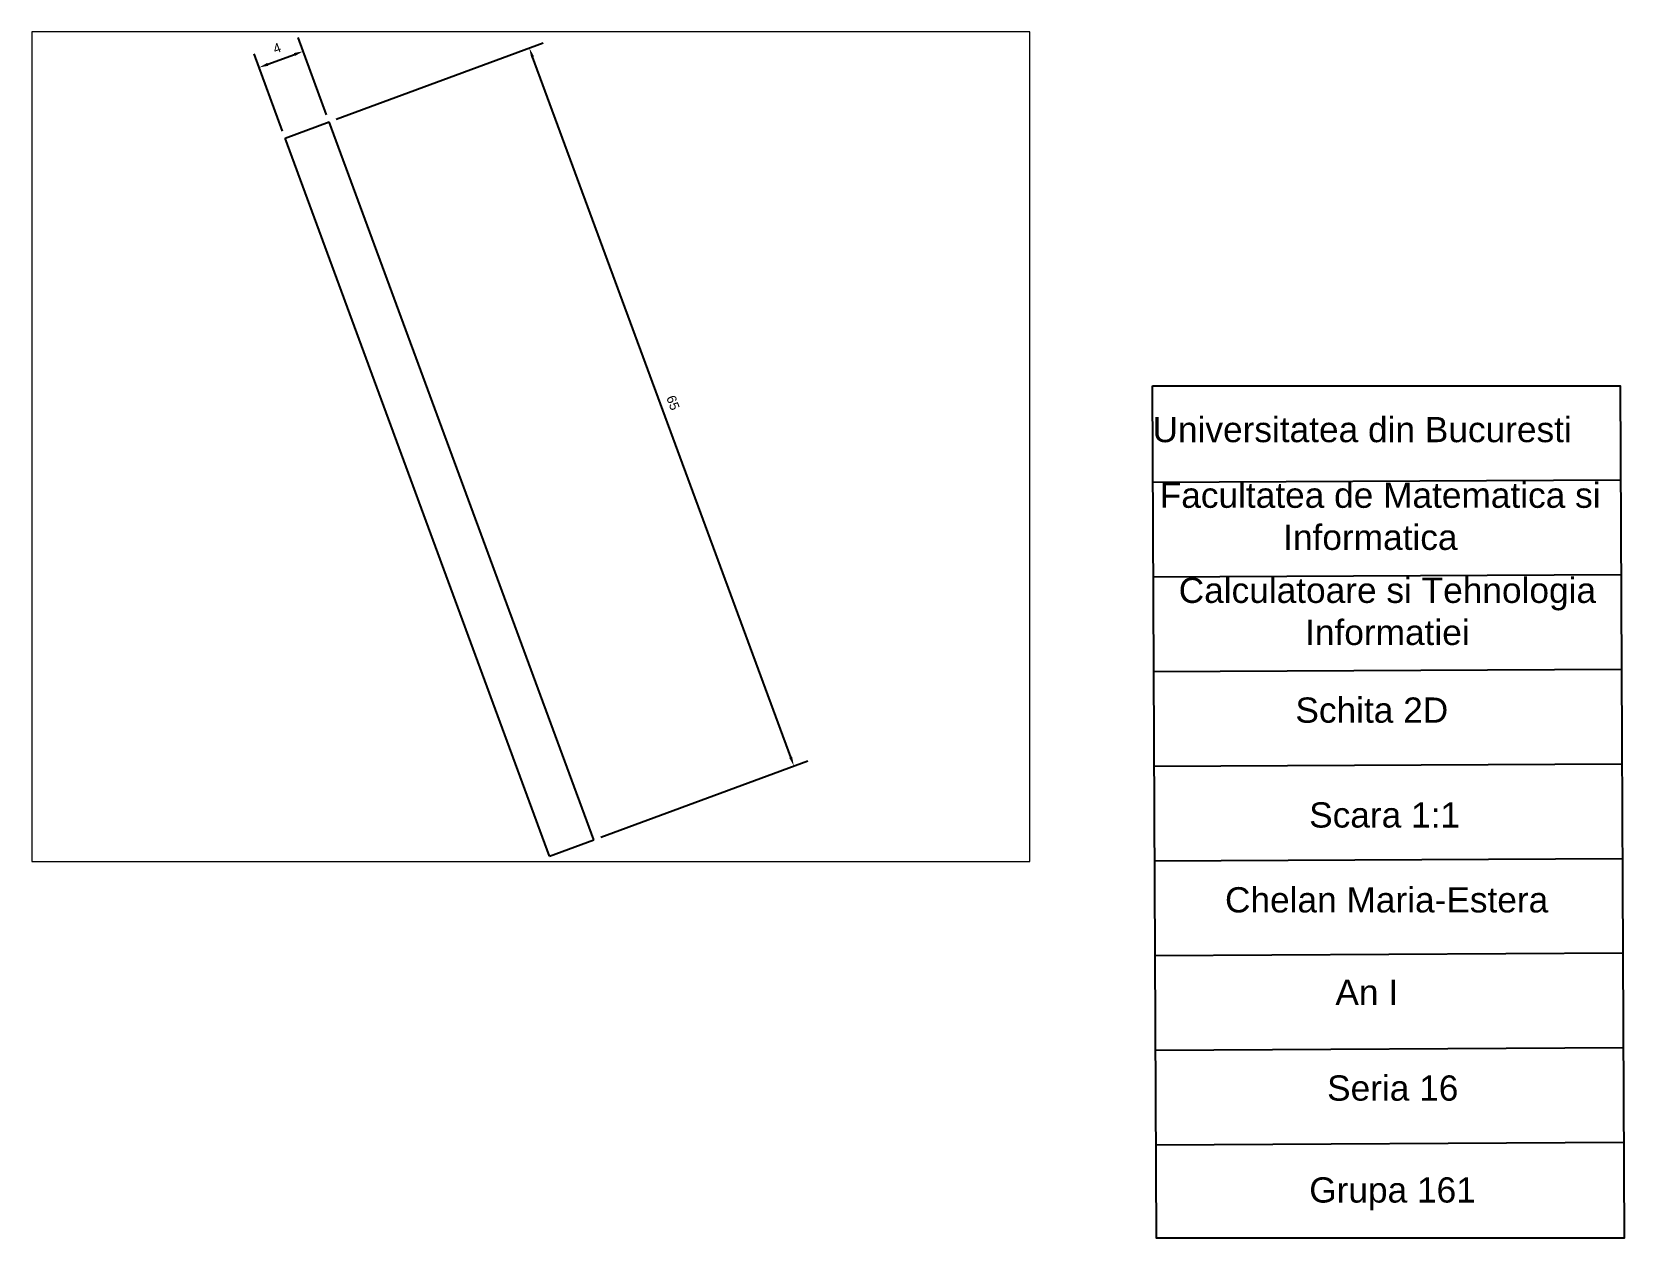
# Paper-space layout 'Layout1' of a CAD drawing. Header units: centimetres. Extents: x 3 to 256, y 0 to 192.
# The model-space entities are those that its viewports show. They can reach past a viewport. Long polylines and large blocks are cut down to what shows.
import ezdxf

# ---------------------------------------------------------------- set-up
doc = ezdxf.new("R2010")
doc.units = ezdxf.units.CM
doc.layers.get('Defpoints').update_dxf_attribs({"color": 173})
for name, color, linetype in [('Cartus Layout', 250, 'Continuous'), ('Cotare', 131, 'Continuous'), ('Tub central 2D', 8, 'Continuous'), ('Viewports', 169, 'Continuous')]:
    doc.layers.add(name, color=color, linetype=linetype)
doc.styles.get("Standard").update_dxf_attribs({"font": 'arial.ttf'})
doc.styles.add('style1', font='arial.ttf', dxfattribs={"height": 4})
doc.dimstyles.new('ISO-25', dxfattribs={"dimtxt": 0.8, "dimasz": 0.8, "dimexe": 1.25, "dimexo": 0.625, "dimtad": 1, "dimtxsty": 'Standard', "dimcen": 2.5, "dimadec": 0, "dimazin": 0, "dimtfac": 1, "dimtmove": 0, "dimatfit": 3, "dimfxl": 1, "dimarcsym": 0})

# ---------------------------------------------------------------- blocks, each defined once
blk = doc.blocks.new('*D3')
at = {"layer": 'Cotare', "color": 0, "lineweight": -2, "transparency": 16777216}
for p, q in [((120.62, 97.95), (138.21, 104.43)), ((159.24, 43.76), (137.31, 103.25)), ((143.1, 36.96), (160.69, 43.44))]:
    blk.add_line(p, q, dxfattribs=at)
at = {"layer": 'Cotare', "color": 0, "transparency": 16777216}
for points in [[(137.43, 103.29), (137.18, 103.2), (137.03, 104)], [(159.36, 43.81), (159.11, 43.71), (159.51, 43.01)]]:
    blk.add_solid(points, dxfattribs=at)
at = {"layer": 'Defpoints', "color": 0, "transparency": 16777216}
for p in [(137.03, 104), (120.03, 97.73), (142.51, 36.74)]:
    blk.add_point(p, dxfattribs=at)
at = {"layer": 'Cotare', "color": 0, "transparency": 16777216, "insert": (149.24, 73.86), "char_height": 0.8, "attachment_point": 5, "rotation": 290.2346}
blk.add_mtext('65', dxfattribs=at)
blk = doc.blocks.new('*D4')
at = {"layer": 'Cotare', "color": 0, "lineweight": -2, "transparency": 16777216}
for p, q in [((119.81, 98.32), (117.39, 104.9)), ((116.06, 96.93), (113.64, 103.51)), ((114.82, 102.62), (117.07, 103.45))]:
    blk.add_line(p, q, dxfattribs=at)
at = {"layer": 'Cotare', "color": 0, "transparency": 16777216}
for points in [[(117.02, 103.57), (117.12, 103.32), (117.82, 103.72)], [(114.77, 102.74), (114.86, 102.49), (114.07, 102.34)]]:
    blk.add_solid(points, dxfattribs=at)
at = {"layer": 'Defpoints', "color": 0, "transparency": 16777216}
for p in [(117.82, 103.72), (120.03, 97.73), (116.28, 96.35)]:
    blk.add_point(p, dxfattribs=at)
at = {"layer": 'Cotare', "color": 0, "transparency": 16777216, "insert": (115.59, 103.99), "char_height": 0.8, "attachment_point": 5, "rotation": 20.2346}
blk.add_mtext('4', dxfattribs=at)
blk = doc.blocks.new('Tub central')
at = {"layer": 'Tub central 2D'}
for p, q in [((0, 0), (3.75, 1.38)), ((26.23, -59.61), (3.75, 1.38)), ((22.48, -60.99), (0, 0))]:
    blk.add_line(p, q, dxfattribs=at)

msp = doc.modelspace()

# ---------------------------------------------------------------- linework, layer by layer
at = {"layer": 'Tub central 2D'}
msp.add_line((138.759, 35.359), (142.512, 36.742), dxfattribs=at)

# ---------------------------------------------------------------- block references
at = {"layer": 'Cotare'}
msp.add_blockref('Tub central', (116.278, 96.347), dxfattribs=at)

# ---------------------------------------------------------------- dimensions: what is measured, and where the dimension line sits
for p1, distance, picture, middle in [((116.278, 96.347), 6.389, '*D4', (115.59, 103.995)), ((142.512, 36.742), -18.12, '*D3', (149.243, 73.861))]:
    dim = msp.add_aligned_dim(p1=p1, p2=(120.031, 97.73), distance=distance, dimstyle='ISO-25', dxfattribs=at)
    dim.commit()
    dim.dimension.update_dxf_attribs({"geometry": picture, "text_midpoint": middle})

psp = doc.layouts.get("Layout1")

# ---------------------------------------------------------------- linework, layer by layer
at = {"layer": 'Cartus Layout'}
for p, q in [((180.91, 120.25), (255.06, 120.63)), ((180.99, 105.25), (255.14, 105.63)), ((181.07, 90.25), (255.22, 90.63)), ((181.14, 75.25), (255.29, 75.63)), ((181.22, 60.25), (255.37, 60.63)), ((181.29, 45.25), (255.44, 45.63)), ((181.37, 30.25), (255.52, 30.63)), ((181.45, 15.25), (255.59, 15.63))]:
    psp.add_line(p, q, dxfattribs=at)
psp.add_lwpolyline([(180.91, 135.51), (255.06, 135.51), (255.67, 0.44), (181.52, 0.44)], close=True, dxfattribs=at)

# ---------------------------------------------------------------- texts
at = {"insert": (203.56, 86.12), "char_height": 4, "attachment_point": 1}
psp.add_mtext_dynamic_manual_height_columns('{\\fArial|b0|i0|c238|p34;Schita 2D}', width=27.7519, gutter_width=12.5, heights=[0], dxfattribs=at)
at = {"layer": 'Cartus Layout', "style": 'style1'}
psp.add_text('Universitatea din Bucuresti', height=4, dxfattribs=at).set_placement((180.91, 126.58))
at = {"layer": 'Cartus Layout', "char_height": 4, "style": 'style1'}
for s, width, gutter_width, heights, insert, attachment_point in [('{\\fArial|b0|i0|c238|p34;  Facultatea de Matematica si Informatica}', 74.2245, 48.65, [0], (215.44, 109.45), 8), ('{\\fArial|b0|i0|c238|p34;Calculatoare si Tehnologia Informatiei}', 74.0728, 20, [0], (218.14, 94.38), 8), ('{\\fArial|b0|i0|c238|p34;Scara 1}:{\\fArial|b0|i0|c238|p34;1}', 74.2245, 20, [0], (217.7, 65.45), 8), ('{\\fArial|b0|i0|c238|p34;Chelan Maria-Estera}', 63.0796, 20, [10.16], (218.02, 52), 8), ('{\\fArial|b0|i0|c238|p34;An I}', 18.8429, 20, [0], (214.87, 37.4), 8), ('{\\fArial|b0|i0|c238|p34;Seria 16}', 26.0289, 20, [9], (208.58, 26.23), 1), ('{\\fArial|b0|i0|c238|p34;Grupa 161}', 32.7864, 20, [0], (205.75, 10.08), 1)]:
    psp.add_mtext_dynamic_manual_height_columns(s, width=width, gutter_width=gutter_width, heights=heights, dxfattribs=dict(at, insert=insert, attachment_point=attachment_point))

# ---------------------------------------------------------------- viewports
at = {"layer": 'Viewports'}
psp.add_viewport(center=(82.37, 125.86), size=(158.2, 131.4773), view_center_point=(137.161, 70.128), view_height=70.47894, dxfattribs=at)

doc.saveas('drawing.dxf')
